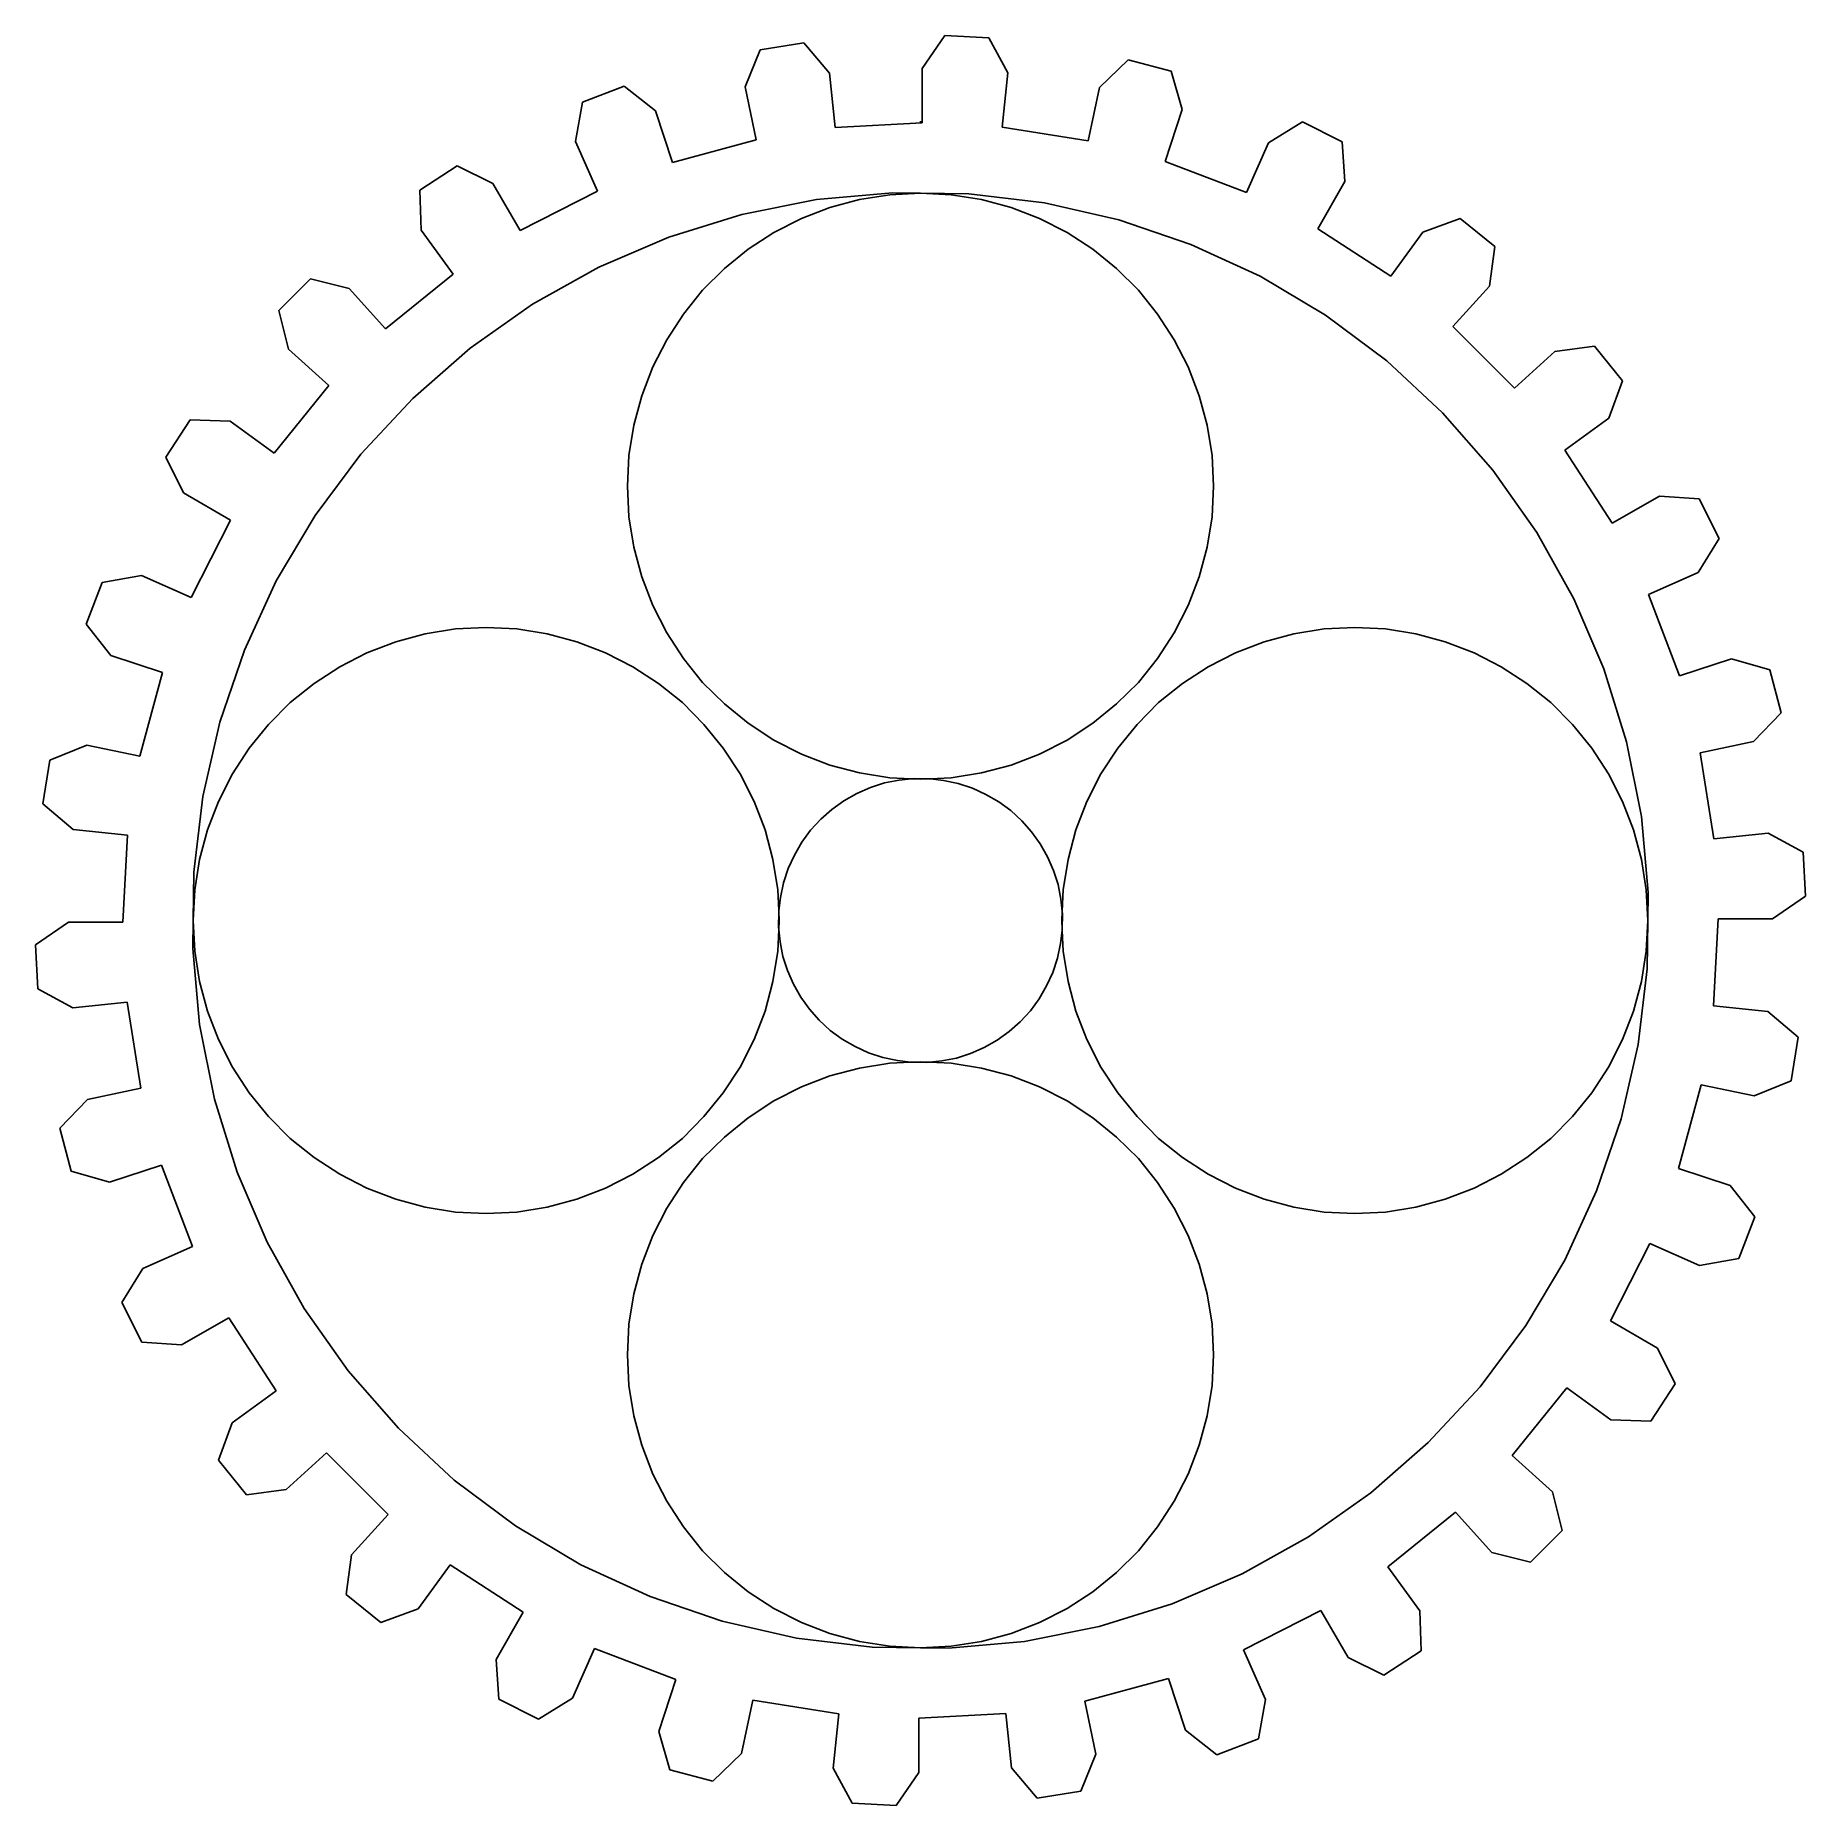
# Model space of a CAD drawing. Extents: x -58 to 58, y -58 to 58.
import ezdxf

# ---------------------------------------------------------------- set-up
doc = ezdxf.new("R2010")
doc.units = 0
doc.layers.get('0').update_dxf_attribs({"linetype": 'CONTINUOUS'})

msp = doc.modelspace()

# ---------------------------------------------------------------- linework, layer by layer
for p, q in [((1.59, 58.17), (0.12, 56)), ((1.59, 58.17), (4.5, 58.02)), ((-10.54, 57.23), (-11.53, 54.8)), ((-10.54, 57.23), (-7.66, 57.69)), ((-5.97, 55.68), (-7.66, 57.69)), ((5.74, 55.71), (4.5, 58.02)), ((0.12, 56), (0.12, 52.42)), ((13.65, 56.57), (11.76, 54.75)), ((13.65, 56.57), (16.47, 55.82)), ((-22.21, 53.79), (-19.48, 54.84)), ((-17.42, 53.22), (-19.48, 54.84)), ((-11.53, 54.8), (-10.79, 51.3)), ((-5.6, 52.13), (-5.97, 55.68)), ((5.36, 52.15), (5.74, 55.71)), ((11.76, 54.75), (11.01, 51.25)), ((17.19, 53.3), (16.47, 55.82)), ((-22.21, 53.79), (-22.67, 51.21)), ((-16.31, 49.82), (-17.42, 53.22)), ((-5.6, 52.13), (0.12, 52.42)), ((0, 52.42), (0, 52.54)), ((16.09, 49.89), (17.19, 53.3)), ((25.11, 52.5), (22.88, 51.11)), ((25.11, 52.5), (27.71, 51.17)), ((-22.67, 51.21), (-21.22, 47.94)), ((-10.79, 51.3), (-16.31, 49.82)), ((11.01, 51.25), (5.36, 52.15)), ((22.88, 51.11), (21.43, 47.84)), ((27.9, 48.56), (27.71, 51.17)), ((-32.91, 47.99), (-30.46, 49.59)), ((-28.1, 48.44), (-30.46, 49.59)), ((21.43, 47.84), (16.09, 49.89)), ((-32.91, 47.99), (-32.82, 45.38)), ((-26.31, 45.34), (-28.1, 48.44)), ((-21.22, 47.94), (-26.31, 45.34)), ((-1.84, 47.83), (-6.83, 47.38)), ((0, 47.8), (-2.01, 47.7)), ((0, 47.8), (-1.84, 47.83)), ((2.01, 47.7), (0, 47.8)), ((3.17, 47.76), (0, 47.8)), ((8.14, 47.17), (3.17, 47.76)), ((26.11, 45.46), (27.9, 48.56)), ((-6.83, 47.38), (-11.75, 46.4)), ((-5.95, 46.86), (-7.83, 46.14)), ((-4, 47.38), (-5.95, 46.86)), ((-2.01, 47.7), (-4, 47.38)), ((4, 47.38), (2.01, 47.7)), ((5.95, 46.86), (4, 47.38)), ((7.83, 46.14), (5.95, 46.86)), ((13.03, 46.06), (8.14, 47.17)), ((-32.82, 45.38), (-30.72, 42.48)), ((-11.75, 46.4), (-16.53, 44.92)), ((-7.83, 46.14), (-9.63, 45.22)), ((9.63, 45.22), (7.83, 46.14)), ((17.77, 44.44), (13.03, 46.06)), ((30.91, 42.34), (26.11, 45.46)), ((35.48, 46.13), (33.01, 45.24)), ((35.48, 46.13), (37.75, 44.29)), ((-16.53, 44.92), (-21.14, 42.95)), ((-9.63, 45.22), (-11.32, 44.13)), ((11.32, 44.13), (9.63, 45.22)), ((22.32, 42.34), (17.77, 44.44)), ((33.01, 45.24), (30.91, 42.34)), ((37.39, 41.7), (37.75, 44.29)), ((-11.32, 44.13), (-12.89, 42.86)), ((12.89, 42.86), (11.32, 44.13)), ((-42.17, 40.1), (-40.1, 42.17)), ((-37.56, 41.54), (-40.1, 42.17)), ((-30.72, 42.48), (-35.17, 38.88)), ((-21.14, 42.95), (-25.51, 40.5)), ((-12.89, 42.86), (-14.32, 41.43)), ((14.32, 41.43), (12.89, 42.86)), ((26.62, 39.78), (22.32, 42.34)), ((-35.17, 38.88), (-37.56, 41.54)), ((-14.32, 41.43), (-15.58, 39.86)), ((15.58, 39.86), (14.32, 41.43)), ((34.99, 39.04), (37.39, 41.7)), ((-42.17, 40.1), (-41.54, 37.56)), ((-25.51, 40.5), (-29.6, 37.61)), ((-15.58, 39.86), (-16.68, 38.17)), ((16.68, 38.17), (15.58, 39.86)), ((30.64, 36.78), (26.62, 39.78)), ((39.04, 34.99), (34.99, 39.04)), ((-41.54, 37.56), (-38.88, 35.17)), ((-29.6, 37.61), (-33.37, 34.31)), ((-16.68, 38.17), (-17.6, 36.38)), ((17.6, 36.38), (16.68, 38.17)), ((41.7, 37.39), (39.04, 34.99)), ((44.29, 37.75), (41.7, 37.39)), ((44.29, 37.75), (46.13, 35.48)), ((-17.6, 36.38), (-18.32, 34.49)), ((18.32, 34.49), (17.6, 36.38)), ((34.31, 33.37), (30.64, 36.78)), ((-38.88, 35.17), (-42.48, 30.72)), ((45.24, 33.01), (46.13, 35.48)), ((-33.37, 34.31), (-36.78, 30.64)), ((-18.32, 34.49), (-18.84, 32.55)), ((18.84, 32.55), (18.32, 34.49)), ((-49.59, 30.46), (-47.99, 32.91)), ((-45.38, 32.82), (-47.99, 32.91)), ((-42.48, 30.72), (-45.38, 32.82)), ((37.61, 29.6), (34.31, 33.37)), ((42.34, 30.91), (45.24, 33.01)), ((-18.84, 32.55), (-19.16, 30.56)), ((19.16, 30.56), (18.84, 32.55)), ((-49.59, 30.46), (-48.44, 28.1)), ((-36.78, 30.64), (-39.78, 26.62)), ((-19.16, 30.56), (-19.26, 28.54)), ((19.26, 28.54), (19.16, 30.56)), ((45.46, 26.11), (42.34, 30.91)), ((40.5, 25.51), (37.61, 29.6)), ((-48.44, 28.1), (-45.34, 26.31)), ((-19.26, 28.54), (-19.16, 26.53)), ((19.16, 26.53), (19.26, 28.54)), ((48.56, 27.9), (45.46, 26.11)), ((51.17, 27.71), (48.56, 27.9)), ((51.17, 27.71), (52.5, 25.11)), ((-45.34, 26.31), (-47.94, 21.22)), ((-39.78, 26.62), (-42.34, 22.32)), ((-19.16, 26.53), (-18.84, 24.54)), ((18.84, 24.54), (19.16, 26.53)), ((-18.84, 24.54), (-18.32, 22.59)), ((18.32, 22.59), (18.84, 24.54)), ((42.95, 21.14), (40.5, 25.51)), ((51.11, 22.88), (52.5, 25.11)), ((-54.84, 19.48), (-53.79, 22.21)), ((-51.21, 22.67), (-53.79, 22.21)), ((-47.94, 21.22), (-51.21, 22.67)), ((-42.34, 22.32), (-44.44, 17.77)), ((-18.32, 22.59), (-17.6, 20.71)), ((17.6, 20.71), (18.32, 22.59)), ((47.84, 21.43), (51.11, 22.88)), ((44.92, 16.53), (42.95, 21.14)), ((49.89, 16.09), (47.84, 21.43)), ((-17.6, 20.71), (-16.68, 18.91)), ((16.68, 18.91), (17.6, 20.71)), ((-54.84, 19.48), (-53.22, 17.42)), ((-32.55, 18.84), (-34.49, 18.32)), ((-30.56, 19.16), (-32.55, 18.84)), ((-28.54, 19.26), (-30.56, 19.16)), ((-26.53, 19.16), (-28.54, 19.26)), ((-24.54, 18.84), (-26.53, 19.16)), ((-22.59, 18.32), (-24.54, 18.84)), ((-16.68, 18.91), (-15.58, 17.22)), ((15.58, 17.22), (16.68, 18.91)), ((24.54, 18.84), (22.59, 18.32)), ((26.53, 19.16), (24.54, 18.84)), ((28.54, 19.26), (26.53, 19.16)), ((30.56, 19.16), (28.54, 19.26)), ((32.55, 18.84), (30.56, 19.16)), ((34.49, 18.32), (32.55, 18.84)), ((-44.44, 17.77), (-46.06, 13.03)), ((-36.38, 17.6), (-38.17, 16.68)), ((-34.49, 18.32), (-36.38, 17.6)), ((-20.71, 17.6), (-22.59, 18.32)), ((-18.91, 16.68), (-20.71, 17.6)), ((20.71, 17.6), (18.91, 16.68)), ((22.59, 18.32), (20.71, 17.6)), ((36.38, 17.6), (34.49, 18.32)), ((38.17, 16.68), (36.38, 17.6)), ((-53.22, 17.42), (-49.82, 16.31)), ((-49.82, 16.31), (-51.3, 10.79)), ((-38.17, 16.68), (-39.86, 15.58)), ((-17.22, 15.58), (-18.91, 16.68)), ((-15.58, 17.22), (-14.32, 15.65)), ((14.32, 15.65), (15.58, 17.22)), ((18.91, 16.68), (17.22, 15.58)), ((39.86, 15.58), (38.17, 16.68)), ((46.4, 11.75), (44.92, 16.53)), ((53.3, 17.19), (49.89, 16.09)), ((55.82, 16.47), (53.3, 17.19)), ((55.82, 16.47), (56.57, 13.65)), ((-39.86, 15.58), (-41.43, 14.32)), ((-15.65, 14.32), (-17.22, 15.58)), ((-14.32, 15.65), (-12.89, 14.23)), ((12.89, 14.23), (14.32, 15.65)), ((17.22, 15.58), (15.65, 14.32)), ((41.43, 14.32), (39.86, 15.58)), ((-41.43, 14.32), (-42.86, 12.89)), ((-14.23, 12.89), (-15.65, 14.32)), ((-12.89, 14.23), (-11.32, 12.96)), ((11.32, 12.96), (12.89, 14.23)), ((15.65, 14.32), (14.23, 12.89)), ((42.86, 12.89), (41.43, 14.32)), ((-46.06, 13.03), (-47.17, 8.14)), ((-42.86, 12.89), (-44.13, 11.32)), ((-12.96, 11.32), (-14.23, 12.89)), ((-11.32, 12.96), (-9.63, 11.86)), ((9.63, 11.86), (11.32, 12.96)), ((14.23, 12.89), (12.96, 11.32)), ((44.13, 11.32), (42.86, 12.89)), ((54.75, 11.76), (56.57, 13.65)), ((-9.63, 11.86), (-7.83, 10.94)), ((7.83, 10.94), (9.63, 11.86)), ((47.38, 6.83), (46.4, 11.75)), ((51.25, 11.01), (54.75, 11.76)), ((-57.69, 7.66), (-57.23, 10.54)), ((-54.8, 11.53), (-57.23, 10.54)), ((-51.3, 10.79), (-54.8, 11.53)), ((-44.13, 11.32), (-45.22, 9.63)), ((-11.86, 9.63), (-12.96, 11.32)), ((-7.83, 10.94), (-5.95, 10.22)), ((5.95, 10.22), (7.83, 10.94)), ((12.96, 11.32), (11.86, 9.63)), ((45.22, 9.63), (44.13, 11.32)), ((52.15, 5.36), (51.25, 11.01)), ((-45.22, 9.63), (-46.14, 7.83)), ((-10.94, 7.83), (-11.86, 9.63)), ((-5.95, 10.22), (-4, 9.7)), ((-4, 9.7), (-2.01, 9.38)), ((-2.01, 9.38), (-0.62, 9.31)), ((-0.62, 9.31), (-1.4, 9.23)), ((-0.42, 9.33), (-0.62, 9.31)), ((-0.62, 9.31), (0, 9.28)), ((0.55, 9.32), (-0.42, 9.33)), ((0, 9.28), (0.55, 9.32)), ((0.65, 9.31), (0.55, 9.32)), ((0.65, 9.31), (2.01, 9.38)), ((1.52, 9.21), (0.65, 9.31)), ((2.01, 9.38), (4, 9.7)), ((4, 9.7), (5.95, 10.22)), ((11.86, 9.63), (10.94, 7.83)), ((46.14, 7.83), (45.22, 9.63)), ((-4.18, 8.35), (-5.03, 7.87)), ((-3.29, 8.74), (-4.18, 8.35)), ((-2.36, 9.04), (-3.29, 8.74)), ((-1.4, 9.23), (-2.36, 9.04)), ((2.48, 9), (1.52, 9.21)), ((3.41, 8.7), (2.48, 9)), ((4.3, 8.29), (3.41, 8.7)), ((5.14, 7.8), (4.3, 8.29)), ((-57.69, 7.66), (-55.68, 5.97)), ((-47.17, 8.14), (-47.76, 3.17)), ((-46.14, 7.83), (-46.86, 5.95)), ((-10.22, 5.95), (-10.94, 7.83)), ((-5.83, 7.3), (-6.56, 6.65)), ((-5.03, 7.87), (-5.83, 7.3)), ((5.93, 7.22), (5.14, 7.8)), ((6.65, 6.56), (5.93, 7.22)), ((10.94, 7.83), (10.22, 5.95)), ((46.86, 5.95), (46.14, 7.83)), ((-55.68, 5.97), (-52.13, 5.6)), ((-46.86, 5.95), (-47.38, 4)), ((-9.7, 4), (-10.22, 5.95)), ((-7.22, 5.93), (-7.8, 5.14)), ((-6.56, 6.65), (-7.22, 5.93)), ((7.3, 5.83), (6.65, 6.56)), ((7.87, 5.03), (7.3, 5.83)), ((10.22, 5.95), (9.7, 4)), ((47.38, 4), (46.86, 5.95)), ((47.83, 1.84), (47.38, 6.83)), ((-52.13, 5.6), (-52.42, -0.12)), ((-7.8, 5.14), (-8.29, 4.3)), ((8.35, 4.18), (7.87, 5.03)), ((55.71, 5.74), (52.15, 5.36)), ((58.02, 4.5), (55.71, 5.74)), ((-47.38, 4), (-47.7, 2.01)), ((-9.38, 2.01), (-9.7, 4)), ((-8.29, 4.3), (-8.7, 3.41)), ((8.74, 3.29), (8.35, 4.18)), ((9.7, 4), (9.38, 2.01)), ((47.7, 2.01), (47.38, 4)), ((58.02, 4.5), (58.17, 1.59)), ((-47.76, 3.17), (-47.8, 0)), ((-9, 2.48), (-9.21, 1.52)), ((-8.7, 3.41), (-9, 2.48)), ((9.04, 2.36), (8.74, 3.29)), ((9.23, 1.4), (9.04, 2.36)), ((-47.7, 2.01), (-47.8, 0)), ((-9.31, 0.65), (-9.38, 2.01)), ((-9.21, 1.52), (-9.31, 0.65)), ((9.31, 0.62), (9.23, 1.4)), ((9.38, 2.01), (9.31, 0.62)), ((47.8, 0), (47.7, 2.01)), ((47.8, 0), (47.83, 1.84)), ((56, 0.12), (58.17, 1.59)), ((-9.32, 0.55), (-9.33, -0.42)), ((-9.31, 0.65), (-9.32, 0.55)), ((-9.28, 0), (-9.32, 0.55)), ((-9.31, -0.62), (-9.28, 0)), ((9.31, 0.62), (9.28, 0)), ((9.28, 0), (9.32, -0.55)), ((9.33, 0.42), (9.31, 0.62)), ((9.32, -0.55), (9.33, 0.42)), ((47.7, -2.01), (47.8, 0)), ((47.76, -3.17), (47.8, 0)), ((52.13, -5.6), (52.42, 0.12)), ((52.42, 0.12), (56, 0.12)), ((-56, -0.12), (-58.17, -1.59)), ((-52.42, -0.12), (-56, -0.12)), ((-47.8, 0), (-47.83, -1.84)), ((-47.8, 0), (-47.7, -2.01)), ((-9.38, -2.01), (-9.31, -0.62)), ((-9.33, -0.42), (-9.31, -0.62)), ((-9.31, -0.62), (-9.23, -1.4)), ((9.21, -1.52), (9.31, -0.65)), ((9.31, -0.65), (9.32, -0.55)), ((9.31, -0.65), (9.38, -2.01)), ((-58.02, -4.5), (-58.17, -1.59)), ((-47.83, -1.84), (-47.38, -6.83)), ((-47.7, -2.01), (-47.38, -4)), ((-9.7, -4), (-9.38, -2.01)), ((-9.23, -1.4), (-9.04, -2.36)), ((9, -2.48), (9.21, -1.52)), ((9.38, -2.01), (9.7, -4)), ((47.38, -4), (47.7, -2.01)), ((-9.04, -2.36), (-8.74, -3.29)), ((-8.74, -3.29), (-8.35, -4.18)), ((8.29, -4.3), (8.7, -3.41)), ((8.7, -3.41), (9, -2.48)), ((47.17, -8.14), (47.76, -3.17)), ((-58.02, -4.5), (-55.71, -5.74)), ((-47.38, -4), (-46.86, -5.95)), ((-10.22, -5.95), (-9.7, -4)), ((-8.35, -4.18), (-7.87, -5.03)), ((7.8, -5.14), (8.29, -4.3)), ((9.7, -4), (10.22, -5.95)), ((46.86, -5.95), (47.38, -4)), ((-55.71, -5.74), (-52.15, -5.36)), ((-52.15, -5.36), (-51.25, -11.01)), ((-7.87, -5.03), (-7.3, -5.83)), ((7.22, -5.93), (7.8, -5.14)), ((55.68, -5.97), (52.13, -5.6)), ((-47.38, -6.83), (-46.4, -11.75)), ((-46.86, -5.95), (-46.14, -7.83)), ((-10.94, -7.83), (-10.22, -5.95)), ((-7.3, -5.83), (-6.65, -6.56)), ((-6.65, -6.56), (-5.93, -7.22)), ((5.83, -7.3), (6.56, -6.65)), ((6.56, -6.65), (7.22, -5.93)), ((10.22, -5.95), (10.94, -7.83)), ((46.14, -7.83), (46.86, -5.95)), ((57.69, -7.66), (55.68, -5.97)), ((-46.14, -7.83), (-45.22, -9.63)), ((-11.86, -9.63), (-10.94, -7.83)), ((-5.93, -7.22), (-5.14, -7.8)), ((-5.14, -7.8), (-4.3, -8.29)), ((4.18, -8.35), (5.03, -7.87)), ((5.03, -7.87), (5.83, -7.3)), ((10.94, -7.83), (11.86, -9.63)), ((45.22, -9.63), (46.14, -7.83)), ((46.06, -13.03), (47.17, -8.14)), ((57.69, -7.66), (57.23, -10.54)), ((-4.3, -8.29), (-3.41, -8.7)), ((-3.41, -8.7), (-2.48, -9)), ((-2.48, -9), (-1.52, -9.21)), ((-1.52, -9.21), (-0.65, -9.31)), ((0, -9.28), (-0.55, -9.32)), ((0.62, -9.31), (0, -9.28)), ((0.62, -9.31), (1.4, -9.23)), ((1.4, -9.23), (2.36, -9.04)), ((2.36, -9.04), (3.29, -8.74)), ((3.29, -8.74), (4.18, -8.35)), ((-45.22, -9.63), (-44.13, -11.32)), ((-12.96, -11.32), (-11.86, -9.63)), ((-5.95, -10.22), (-7.83, -10.94)), ((-4, -9.7), (-5.95, -10.22)), ((-2.01, -9.38), (-4, -9.7)), ((-0.65, -9.31), (-2.01, -9.38)), ((-0.65, -9.31), (-0.55, -9.32)), ((-0.55, -9.32), (0.42, -9.33)), ((0.42, -9.33), (0.62, -9.31)), ((2.01, -9.38), (0.62, -9.31)), ((4, -9.7), (2.01, -9.38)), ((5.95, -10.22), (4, -9.7)), ((7.83, -10.94), (5.95, -10.22)), ((11.86, -9.63), (12.96, -11.32)), ((44.13, -11.32), (45.22, -9.63)), ((-51.25, -11.01), (-54.75, -11.76)), ((-44.13, -11.32), (-42.86, -12.89)), ((-14.23, -12.89), (-12.96, -11.32)), ((-7.83, -10.94), (-9.63, -11.86)), ((9.63, -11.86), (7.83, -10.94)), ((12.96, -11.32), (14.23, -12.89)), ((42.86, -12.89), (44.13, -11.32)), ((49.82, -16.31), (51.3, -10.79)), ((51.3, -10.79), (54.8, -11.53)), ((54.8, -11.53), (57.23, -10.54)), ((-54.75, -11.76), (-56.57, -13.65)), ((-46.4, -11.75), (-44.92, -16.53)), ((-9.63, -11.86), (-11.32, -12.96)), ((11.32, -12.96), (9.63, -11.86)), ((-55.82, -16.47), (-56.57, -13.65)), ((-42.86, -12.89), (-41.43, -14.32)), ((-15.65, -14.32), (-14.23, -12.89)), ((-11.32, -12.96), (-12.89, -14.23)), ((12.89, -14.23), (11.32, -12.96)), ((14.23, -12.89), (15.65, -14.32)), ((41.43, -14.32), (42.86, -12.89)), ((44.44, -17.77), (46.06, -13.03)), ((-41.43, -14.32), (-39.86, -15.58)), ((-17.22, -15.58), (-15.65, -14.32)), ((-12.89, -14.23), (-14.32, -15.65)), ((14.32, -15.65), (12.89, -14.23)), ((15.65, -14.32), (17.22, -15.58)), ((39.86, -15.58), (41.43, -14.32)), ((-53.3, -17.19), (-49.89, -16.09)), ((-49.89, -16.09), (-47.84, -21.43)), ((-39.86, -15.58), (-38.17, -16.68)), ((-18.91, -16.68), (-17.22, -15.58)), ((-14.32, -15.65), (-15.58, -17.22)), ((15.58, -17.22), (14.32, -15.65)), ((17.22, -15.58), (18.91, -16.68)), ((38.17, -16.68), (39.86, -15.58)), ((-55.82, -16.47), (-53.3, -17.19)), ((-44.92, -16.53), (-42.95, -21.14)), ((-38.17, -16.68), (-36.38, -17.6)), ((-20.71, -17.6), (-18.91, -16.68)), ((-15.58, -17.22), (-16.68, -18.91)), ((16.68, -18.91), (15.58, -17.22)), ((18.91, -16.68), (20.71, -17.6)), ((36.38, -17.6), (38.17, -16.68)), ((53.22, -17.42), (49.82, -16.31)), ((54.84, -19.48), (53.22, -17.42)), ((-36.38, -17.6), (-34.49, -18.32)), ((-34.49, -18.32), (-32.55, -18.84)), ((-24.54, -18.84), (-22.59, -18.32)), ((-22.59, -18.32), (-20.71, -17.6)), ((20.71, -17.6), (22.59, -18.32)), ((22.59, -18.32), (24.54, -18.84)), ((32.55, -18.84), (34.49, -18.32)), ((34.49, -18.32), (36.38, -17.6)), ((42.34, -22.32), (44.44, -17.77)), ((-32.55, -18.84), (-30.56, -19.16)), ((-30.56, -19.16), (-28.54, -19.26)), ((-28.54, -19.26), (-26.53, -19.16)), ((-26.53, -19.16), (-24.54, -18.84)), ((-16.68, -18.91), (-17.6, -20.71)), ((17.6, -20.71), (16.68, -18.91)), ((24.54, -18.84), (26.53, -19.16)), ((26.53, -19.16), (28.54, -19.26)), ((28.54, -19.26), (30.56, -19.16)), ((30.56, -19.16), (32.55, -18.84)), ((54.84, -19.48), (53.79, -22.21)), ((-17.6, -20.71), (-18.32, -22.59)), ((18.32, -22.59), (17.6, -20.71)), ((-47.84, -21.43), (-51.11, -22.88)), ((-42.95, -21.14), (-40.5, -25.51)), ((45.34, -26.31), (47.94, -21.22)), ((47.94, -21.22), (51.21, -22.67)), ((-51.11, -22.88), (-52.5, -25.11)), ((-18.32, -22.59), (-18.84, -24.54)), ((18.84, -24.54), (18.32, -22.59)), ((39.78, -26.62), (42.34, -22.32)), ((51.21, -22.67), (53.79, -22.21)), ((-51.17, -27.71), (-52.5, -25.11)), ((-40.5, -25.51), (-37.61, -29.6)), ((-18.84, -24.54), (-19.16, -26.53)), ((19.16, -26.53), (18.84, -24.54)), ((-48.56, -27.9), (-45.46, -26.11)), ((-45.46, -26.11), (-42.34, -30.91)), ((-19.16, -26.53), (-19.26, -28.54)), ((19.26, -28.54), (19.16, -26.53)), ((36.78, -30.64), (39.78, -26.62)), ((48.44, -28.1), (45.34, -26.31)), ((-51.17, -27.71), (-48.56, -27.9)), ((-19.26, -28.54), (-19.16, -30.56)), ((19.16, -30.56), (19.26, -28.54)), ((49.59, -30.46), (48.44, -28.1)), ((-37.61, -29.6), (-34.31, -33.37)), ((-42.34, -30.91), (-45.24, -33.01)), ((-19.16, -30.56), (-18.84, -32.55)), ((18.84, -32.55), (19.16, -30.56)), ((33.37, -34.31), (36.78, -30.64)), ((38.88, -35.17), (42.48, -30.72)), ((42.48, -30.72), (45.38, -32.82)), ((49.59, -30.46), (47.99, -32.91)), ((-18.84, -32.55), (-18.32, -34.49)), ((18.32, -34.49), (18.84, -32.55)), ((-45.24, -33.01), (-46.13, -35.48)), ((-34.31, -33.37), (-30.64, -36.78)), ((45.38, -32.82), (47.99, -32.91)), ((-18.32, -34.49), (-17.6, -36.38)), ((17.6, -36.38), (18.32, -34.49)), ((29.6, -37.61), (33.37, -34.31)), ((-44.29, -37.75), (-46.13, -35.48)), ((-41.7, -37.39), (-39.04, -34.99)), ((-39.04, -34.99), (-34.99, -39.04)), ((41.54, -37.56), (38.88, -35.17)), ((-30.64, -36.78), (-26.62, -39.78)), ((-17.6, -36.38), (-16.68, -38.17)), ((16.68, -38.17), (17.6, -36.38)), ((-44.29, -37.75), (-41.7, -37.39)), ((-16.68, -38.17), (-15.58, -39.86)), ((15.58, -39.86), (16.68, -38.17)), ((25.51, -40.5), (29.6, -37.61)), ((42.17, -40.1), (41.54, -37.56)), ((-34.99, -39.04), (-37.39, -41.7)), ((30.72, -42.48), (35.17, -38.88)), ((35.17, -38.88), (37.56, -41.54)), ((-26.62, -39.78), (-22.32, -42.34)), ((-15.58, -39.86), (-14.32, -41.43)), ((14.32, -41.43), (15.58, -39.86)), ((21.14, -42.95), (25.51, -40.5)), ((42.17, -40.1), (40.1, -42.17)), ((-37.39, -41.7), (-37.75, -44.29)), ((-14.32, -41.43), (-12.89, -42.86)), ((12.89, -42.86), (14.32, -41.43)), ((37.56, -41.54), (40.1, -42.17)), ((-33.01, -45.24), (-30.91, -42.34)), ((-30.91, -42.34), (-26.11, -45.46)), ((-22.32, -42.34), (-17.77, -44.44)), ((-12.89, -42.86), (-11.32, -44.13)), ((11.32, -44.13), (12.89, -42.86)), ((16.53, -44.92), (21.14, -42.95)), ((32.82, -45.38), (30.72, -42.48)), ((-11.32, -44.13), (-9.63, -45.22)), ((9.63, -45.22), (11.32, -44.13)), ((-35.48, -46.13), (-37.75, -44.29)), ((-35.48, -46.13), (-33.01, -45.24)), ((-17.77, -44.44), (-13.03, -46.06)), ((-9.63, -45.22), (-7.83, -46.14)), ((7.83, -46.14), (9.63, -45.22)), ((11.75, -46.4), (16.53, -44.92)), ((21.22, -47.94), (26.31, -45.34)), ((26.31, -45.34), (28.1, -48.44)), ((-26.11, -45.46), (-27.9, -48.56)), ((-13.03, -46.06), (-8.14, -47.17)), ((-7.83, -46.14), (-5.95, -46.86)), ((5.95, -46.86), (7.83, -46.14)), ((6.83, -47.38), (11.75, -46.4)), ((32.91, -47.99), (32.82, -45.38)), ((-8.14, -47.17), (-3.17, -47.76)), ((-5.95, -46.86), (-4, -47.38)), ((-4, -47.38), (-2.01, -47.7)), ((-2.01, -47.7), (0, -47.8)), ((0, -47.8), (2.01, -47.7)), ((1.84, -47.83), (6.83, -47.38)), ((2.01, -47.7), (4, -47.38)), ((4, -47.38), (5.95, -46.86)), ((-27.9, -48.56), (-27.71, -51.17)), ((-22.88, -51.11), (-21.43, -47.84)), ((-21.43, -47.84), (-16.09, -49.89)), ((-3.17, -47.76), (0, -47.8)), ((0, -47.8), (1.84, -47.83)), ((22.67, -51.21), (21.22, -47.94)), ((28.1, -48.44), (30.46, -49.59)), ((32.91, -47.99), (30.46, -49.59)), ((-16.09, -49.89), (-17.19, -53.3)), ((10.79, -51.3), (16.31, -49.82)), ((16.31, -49.82), (17.42, -53.22)), ((-25.11, -52.5), (-27.71, -51.17)), ((-25.11, -52.5), (-22.88, -51.11)), ((-11.76, -54.75), (-11.01, -51.25)), ((-11.01, -51.25), (-5.36, -52.15)), ((-5.36, -52.15), (-5.74, -55.71)), ((-0.12, -52.42), (5.6, -52.13)), ((5.6, -52.13), (5.97, -55.68)), ((11.53, -54.8), (10.79, -51.3)), ((22.21, -53.79), (22.67, -51.21)), ((-17.19, -53.3), (-16.47, -55.82)), ((-0.12, -56), (-0.12, -52.42)), ((17.42, -53.22), (19.48, -54.84)), ((22.21, -53.79), (19.48, -54.84)), ((-13.65, -56.57), (-16.47, -55.82)), ((-13.65, -56.57), (-11.76, -54.75)), ((-5.74, -55.71), (-4.5, -58.02)), ((5.97, -55.68), (7.66, -57.69)), ((10.54, -57.23), (11.53, -54.8)), ((-1.59, -58.17), (-0.12, -56)), ((-1.59, -58.17), (-4.5, -58.02)), ((10.54, -57.23), (7.66, -57.69))]:
    msp.add_line(p, q)

doc.saveas('drawing.dxf')
